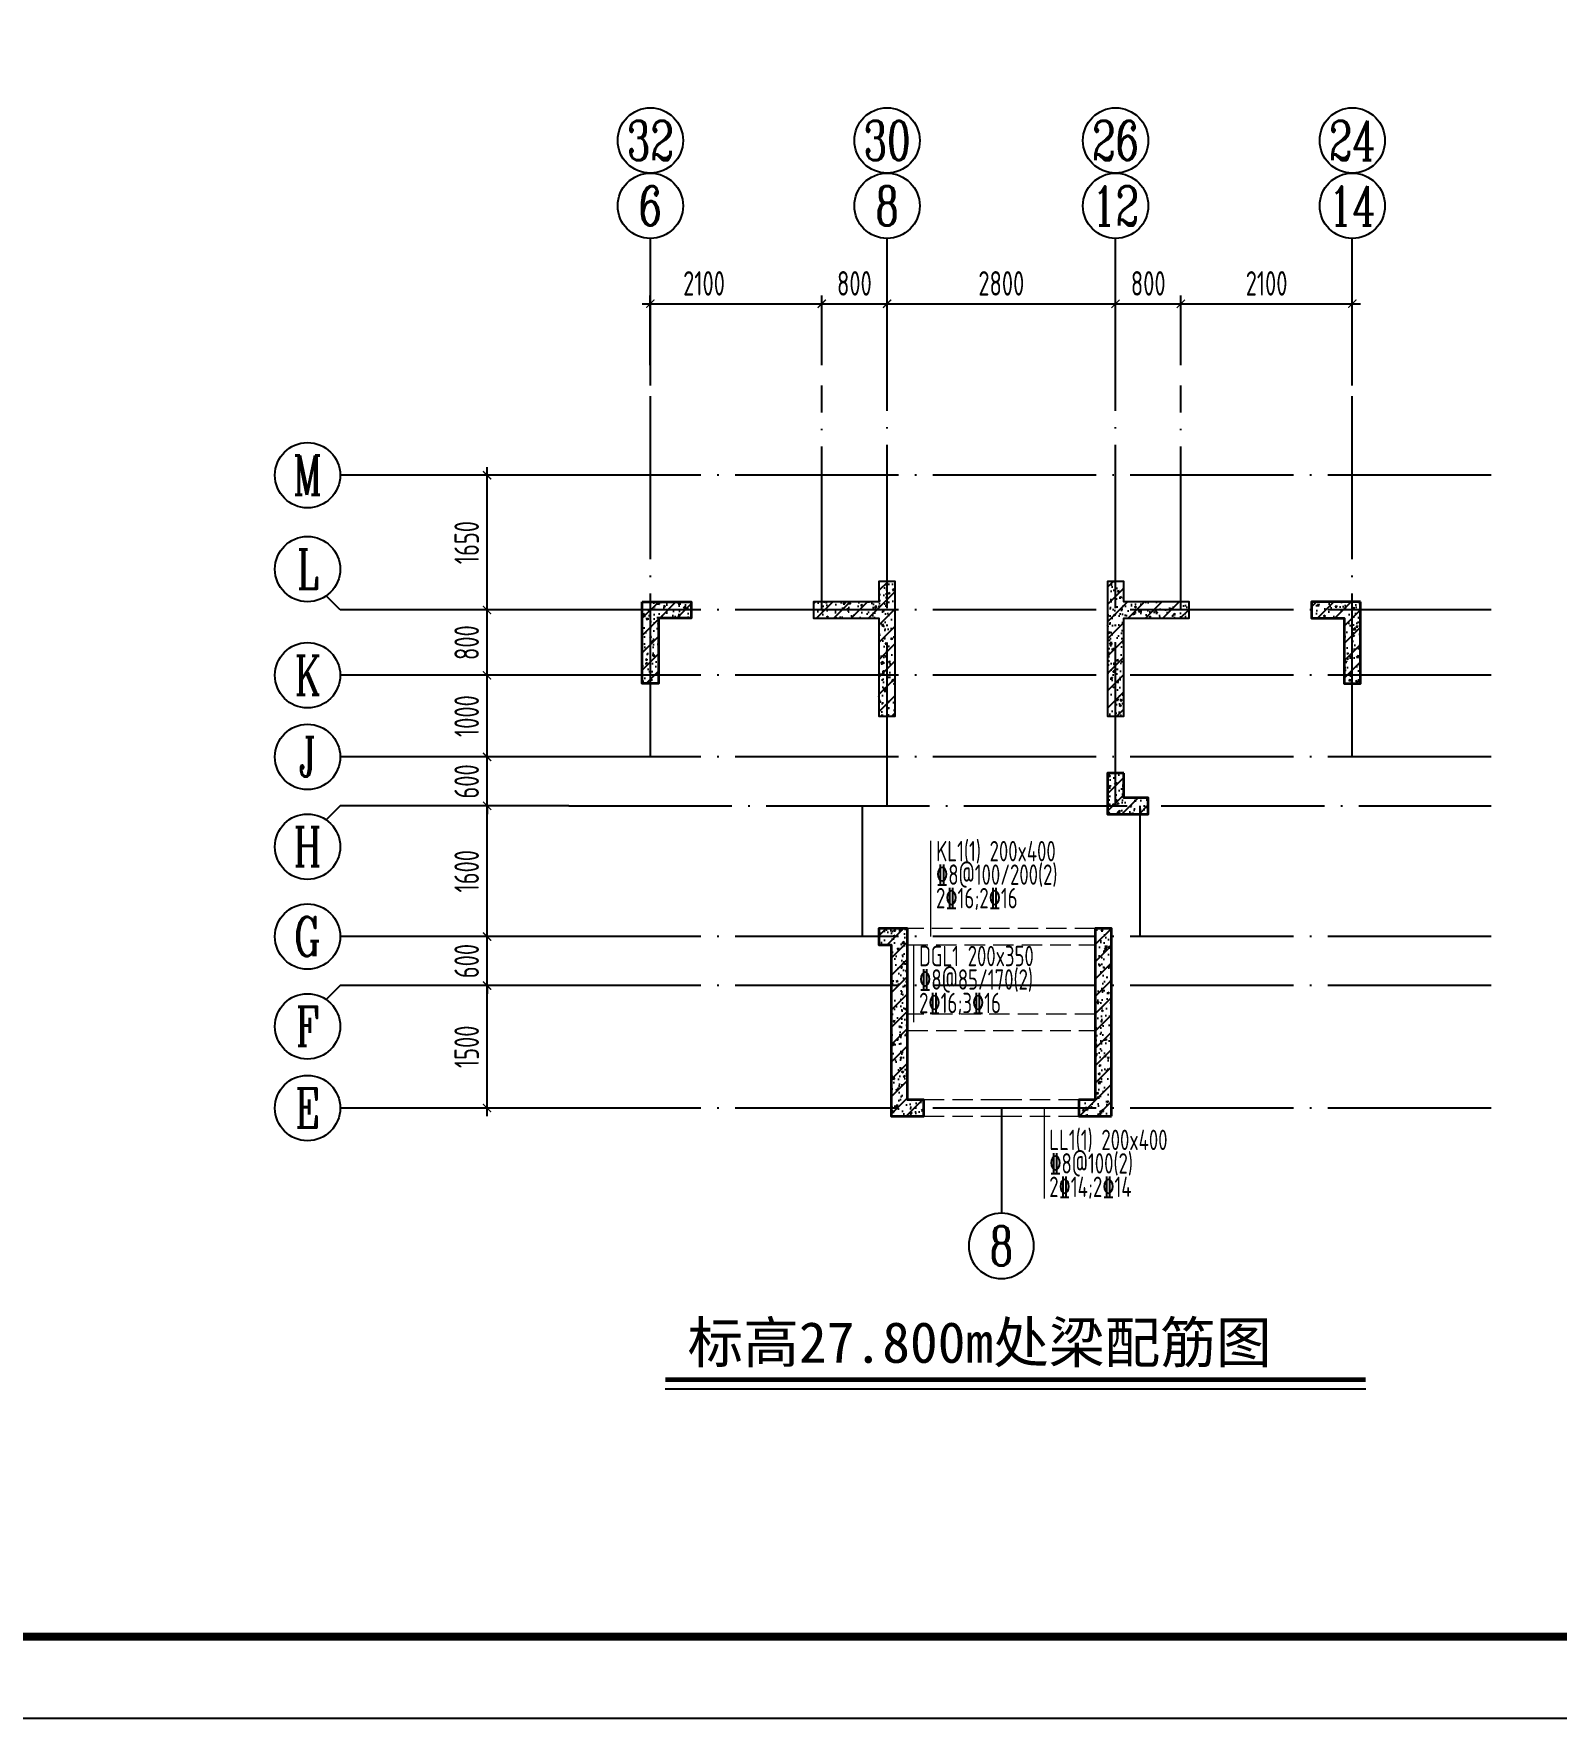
# Model space of a CAD drawing. Extents: x -668857 to 154266, y -275694 to 291306.
# Drawn here: x -79265 to -60611, y -178424 to -157792 of the extents above; entities that cross this region are included whole.
import ezdxf
from ezdxf.enums import TextEntityAlignment as Align

# ---------------------------------------------------------------- set-up
doc = ezdxf.new("R2010")
doc.units = 0
doc.header["$LTSCALE"] = 1000
for name, pattern in [('__DASH', [0.35, 0.25, -0.1]), ('DASH', [0.35, 0.25, -0.1]), ('DOTE', [2.42, 2, -0.2, 0.02, -0.2])]:
    doc.linetypes.add(name, pattern=pattern)
doc.layers.get('0').update_dxf_attribs({"linetype": 'CONTINUOUS'})
doc.layers.get('DEFPOINTS').update_dxf_attribs({"linetype": 'CONTINUOUS'})
for name, color, linetype in [('-TK', 7, 'CONTINUOUS'), ('A-AXIS', 1, 'CONTINUOUS'), ('A-DOTE', 10, 'DOTE'), ('AXIS_NUM', 7, 'CONTINUOUS'), ('S-L主梁线', 4, 'DASH'), ('S-L梁编号', 6, 'CONTINUOUS'), ('S-L梁配筋', 7, 'CONTINUOUS'), ('S-Q墙填充', 252, 'CONTINUOUS'), ('S-Q墙实线', 6, 'CONTINUOUS'), ('S-Y一般标注', 3, 'CONTINUOUS'), ('S-Z柱填充', 252, 'CONTINUOUS'), ('S-Z柱实线', 6, 'CONTINUOUS'), ('S-引出线', 40, 'CONTINUOUS'), ('S-文字', 7, 'CONTINUOUS')]:
    doc.layers.add(name, color=color, linetype=linetype)
doc.styles.add('-宋体', font='', dxfattribs={"width": 0.7, "height": 300, "bigfont": '宋体.TTF'})
doc.styles.add('TSSD_Axis', font='complex.shx', dxfattribs={"width": 0.7, "bigfont": 'hztxt.shx'})
doc.styles.add('TSSD_DIMENSION', font='Tssdeng.shx', dxfattribs={"width": 0.7, "bigfont": 'tssdchn.shx'})
doc.styles.add('TSSD_REIN', font='tssdeng.shx', dxfattribs={"width": 0.7, "height": 300, "bigfont": 'tssdchn.shx'})
doc.styles.get('-宋体').set_extended_font_data('SimSun')
doc.dimstyles.new('TSSD_100_100', dxfattribs={"dimtxt": 300, "dimasz": 100, "dimexe": 100, "dimexo": 250, "dimgap": 100, "dimtad": 1, "dimdec": 0, "dimzin": 0, "dimdsep": 46, "dimtxsty": 'TSSD_DIMENSION', "dimblk": 'ARCHTICK', "dimcen": 0, "dimdle": 100, "dimclrt": 7, "dimadec": 0, "dimazin": 0, "dimtfac": 1, "dimtdec": 0, "dimtix": 1, "dimtmove": 2, "dimatfit": 3, "dimldrblk": 'ARCHTICK', "dimfxl": 0, "dimtolj": 1, "dimtzin": 0, "dimarcsym": 0})
pattern_1 = [(50, (-58982.94, -119456.67), (215.17805, -18.82564), [22.5, -247.5]), (355, (-58982.94, -119456.67), (-41.6254, 225.6576), [18, -198]), (100.4514, (-58965.01, -119458.24), (173.5528, 206.8319), [19.1221, -210.3426]), (46.1842, (-58982.94, -119396.67), (320.1723, -49.6557), [33.75, -371.25]), (96.6356, (-58956.26, -119400.8), (280.3988, 292.2354), [28.683, -315.514]), (351.1842, (-58982.94, -119396.67), (280.3986, 292.2356), [27, -297]), (21, (-58952.94, -119411.67), (179.0721, -120.78567), [22.5, -247.5]), (326, (-58952.94, -119411.67), (72.9946, 217.545), [18, -198]), (71.4514, (-58938.02, -119421.74), (252.0668, 96.75915), [19.1221, -210.3426]), (37.5, (-58982.944, -119456.674), (3.64796, 99.86816), [0, -195.6, 0, -201, 0, -198.75]), (7.5, (-58982.94, -119456.67), (78.92086, 118.32351), [0, -114.6, 0, -191.1, 0, -75.75]), (327.5, (-59049.844, -119456.674), (160.14673, -6.76646), [0, -75, 0, -234, 0, -310.5]), (317.5, (-59079.84, -119456.67), (174.95585, 30.0315), [0, -97.5, 0, -155.4, 0, -220.5]), (45, (-58982.94, -119456.67), (-106.066, 106.066), [])]
pattern_2 = [(50, (-64244.78, 48579.4), (215.17805, -18.82564), [22.5, -247.5]), (355, (-64244.78, 48579.4), (-41.6254, 225.65764), [18, -198]), (100.4514, (-64226.85, 48577.83), (173.55281, 206.83186), [19.12206, -210.34263]), (46.1842, (-64244.78, 48639.4), (320.1723, -49.6557), [33.75, -371.25]), (96.6356, (-64218.1, 48635.26), (280.3988, 292.23536), [28.6831, -315.5139]), (351.1842, (-64244.78, 48639.4), (280.3986, 292.2356), [27, -297]), (21, (-64214.78, 48624.4), (179.07212, -120.78567), [22.5, -247.5]), (326, (-64214.78, 48624.4), (72.9946, 217.54501), [18, -198]), (71.4514, (-64199.86, 48614.33), (252.06679, 96.75915), [19.12206, -210.34263]), (37.5, (-64244.78, 48579.4), (3.647957, 99.868156), [0, -195.6, 0, -201, 0, -198.75]), (7.5, (-64244.78, 48579.4), (78.92086, 118.323514), [0, -114.6, 0, -191.1, 0, -75.75]), (327.5, (-64311.68, 48579.4), (160.14673, -6.766462), [0, -75, 0, -234, 0, -310.5]), (317.5, (-64341.68, 48579.4), (174.95585, 30.031495), [0, -97.5, 0, -155.4, 0, -220.5]), (45, (-64244.78, 48579.4), (-106.06602, 106.06602), [])]

# ---------------------------------------------------------------- blocks, each defined once
blk = doc.blocks.new('A1')
blk.add_lwpolyline([(0, 59400), (0, 0), (84100, 0), (84100, 59400)], close=True)
at = {"const_width": 100}
blk.add_lwpolyline([(2500, 58400), (2500, 1000), (83100, 1000), (83100, 58400)], close=True, dxfattribs=at)
blk = doc.blocks.new('ts_axno')
at = {"color": 0, "linetype": 'ByBlock', "lineweight": -2}
blk.add_circle((0, 0), 0.5, dxfattribs=at)
at = {"color": 0, "linetype": 'ByBlock', "lineweight": -2, "style": 'TSSD_Axis', "width": 0.7}
blk.add_attdef('A', text='', height=0.6, dxfattribs=at).set_placement((0, 0), align=Align.MIDDLE_CENTER)
blk = doc.blocks.new('_ArchTick')
at = {"color": 0, "linetype": 'ByBlock', "const_width": 0.15}
blk.add_lwpolyline([(-0.5, -0.5), (0.5, 0.5)], dxfattribs=at)
blk = doc.blocks.new('*D3494')
at = {"layer": 'DEFPOINTS', "color": 0}
for p in [(-69610, -161100), (-71710, -162100), (-69610, -162100)]:
    blk.add_point(p, dxfattribs=at)
at = {"layer": 'S-Y一般标注', "color": 0, "lineweight": -2}
for p, q in [((-71810, -161100), (-69510, -161100)), ((-71710, -161850), (-71710, -161000)), ((-69610, -161850), (-69610, -161000))]:
    blk.add_line(p, q, dxfattribs=at)
at = {"layer": 'S-Y一般标注', "color": 0, "lineweight": -2, "xscale": 100, "yscale": 100, "zscale": 100, "rotation": 180}
blk.add_blockref('_ArchTick', (-71710, -161100), dxfattribs=at)
at = {"layer": 'S-Y一般标注', "color": 0, "lineweight": -2, "xscale": 100, "yscale": 100, "zscale": 100}
blk.add_blockref('_ArchTick', (-69610, -161100), dxfattribs=at)
at = {"layer": 'S-Y一般标注', "color": 7, "insert": (-71052, -160850), "char_height": 300, "attachment_point": 5, "style": 'TSSD_DIMENSION'}
blk.add_mtext('\\A1;2100', dxfattribs=at)
blk = doc.blocks.new('*D3495')
at = {"layer": 'DEFPOINTS', "color": 0}
for p in [(-66010, -161100), (-68810, -162100), (-66010, -162100)]:
    blk.add_point(p, dxfattribs=at)
at = {"layer": 'S-Y一般标注', "color": 0, "lineweight": -2}
for p, q in [((-68910, -161100), (-65910, -161100)), ((-68810, -161850), (-68810, -161000)), ((-66010, -161850), (-66010, -161000))]:
    blk.add_line(p, q, dxfattribs=at)
at = {"layer": 'S-Y一般标注', "color": 0, "lineweight": -2, "xscale": 100, "yscale": 100, "zscale": 100, "rotation": 180}
blk.add_blockref('_ArchTick', (-68810, -161100), dxfattribs=at)
at = {"layer": 'S-Y一般标注', "color": 0, "lineweight": -2, "xscale": 100, "yscale": 100, "zscale": 100}
blk.add_blockref('_ArchTick', (-66010, -161100), dxfattribs=at)
at = {"layer": 'S-Y一般标注', "color": 7, "insert": (-67410, -160850), "char_height": 300, "attachment_point": 5, "style": 'TSSD_DIMENSION'}
blk.add_mtext('\\A1;2800', dxfattribs=at)
blk = doc.blocks.new('*D3496')
at = {"layer": 'DEFPOINTS', "color": 0}
for p in [(-65210, -161100), (-66010, -162100), (-65210, -162100)]:
    blk.add_point(p, dxfattribs=at)
at = {"layer": 'S-Y一般标注', "color": 0, "lineweight": -2}
for p, q in [((-66110, -161100), (-65110, -161100)), ((-66010, -161850), (-66010, -161000)), ((-65210, -161850), (-65210, -161000))]:
    blk.add_line(p, q, dxfattribs=at)
at = {"layer": 'S-Y一般标注', "color": 0, "lineweight": -2, "xscale": 100, "yscale": 100, "zscale": 100, "rotation": 180}
blk.add_blockref('_ArchTick', (-66010, -161100), dxfattribs=at)
at = {"layer": 'S-Y一般标注', "color": 0, "lineweight": -2, "xscale": 100, "yscale": 100, "zscale": 100}
blk.add_blockref('_ArchTick', (-65210, -161100), dxfattribs=at)
at = {"layer": 'S-Y一般标注', "color": 7, "insert": (-65610, -160850), "char_height": 300, "attachment_point": 5, "style": 'TSSD_DIMENSION'}
blk.add_mtext('\\A1;800', dxfattribs=at)
blk = doc.blocks.new('*D3497')
at = {"layer": 'DEFPOINTS', "color": 0}
for p in [(-73710, -169450), (-72710, -169450), (-72710, -170950)]:
    blk.add_point(p, dxfattribs=at)
at = {"layer": 'S-Y一般标注', "color": 0, "lineweight": -2}
for p, q in [((-73710, -171050), (-73710, -169350)), ((-72960, -169450), (-73810, -169450)), ((-72960, -170950), (-73810, -170950))]:
    blk.add_line(p, q, dxfattribs=at)
at = {"layer": 'S-Y一般标注', "color": 0, "lineweight": -2, "xscale": 100, "yscale": 100, "zscale": 100}
for p, rotation in [((-73710, -169450), 90), ((-73710, -170950), 270)]:
    blk.add_blockref('_ArchTick', p, dxfattribs=dict(at, rotation=rotation))
at = {"layer": 'S-Y一般标注', "color": 7, "insert": (-73960, -170200), "char_height": 300, "attachment_point": 5, "rotation": 90, "style": 'TSSD_DIMENSION'}
blk.add_mtext('\\A1;1500', dxfattribs=at)
blk = doc.blocks.new('*D3498')
at = {"layer": 'DEFPOINTS', "color": 0}
for p in [(-73710, -168850), (-72710, -168850), (-72710, -169450)]:
    blk.add_point(p, dxfattribs=at)
at = {"layer": 'S-Y一般标注', "color": 0, "lineweight": -2}
for p, q in [((-73710, -168850), (-73710, -168750)), ((-72960, -168850), (-73810, -168850)), ((-73710, -169450), (-73710, -168850)), ((-72960, -169450), (-73810, -169450)), ((-73710, -169450), (-73710, -169550))]:
    blk.add_line(p, q, dxfattribs=at)
at = {"layer": 'S-Y一般标注', "color": 0, "lineweight": -2, "xscale": 100, "yscale": 100, "zscale": 100}
for p, rotation in [((-73710, -168850), 270), ((-73710, -169450), 90)]:
    blk.add_blockref('_ArchTick', p, dxfattribs=dict(at, rotation=rotation))
at = {"layer": 'S-Y一般标注', "color": 7, "insert": (-73960, -169150), "char_height": 300, "attachment_point": 5, "rotation": 90, "style": 'TSSD_DIMENSION'}
blk.add_mtext('\\A1;600', dxfattribs=at)
blk = doc.blocks.new('*D3499')
at = {"layer": 'DEFPOINTS', "color": 0}
for p in [(-73710, -167249), (-72710, -167249), (-72710, -168850)]:
    blk.add_point(p, dxfattribs=at)
at = {"layer": 'S-Y一般标注', "color": 0, "lineweight": -2}
for p, q in [((-72960, -167249), (-73810, -167249)), ((-73710, -168950), (-73710, -167149)), ((-72960, -168850), (-73810, -168850))]:
    blk.add_line(p, q, dxfattribs=at)
at = {"layer": 'S-Y一般标注', "color": 0, "lineweight": -2, "xscale": 100, "yscale": 100, "zscale": 100}
for p, rotation in [((-73710, -167249), 90), ((-73710, -168850), 270)]:
    blk.add_blockref('_ArchTick', p, dxfattribs=dict(at, rotation=rotation))
at = {"layer": 'S-Y一般标注', "color": 7, "insert": (-73960, -168050), "char_height": 300, "attachment_point": 5, "rotation": 90, "style": 'TSSD_DIMENSION'}
blk.add_mtext('\\A1;1600', dxfattribs=at)
blk = doc.blocks.new('*D3500')
at = {"layer": 'DEFPOINTS', "color": 0}
for p in [(-73710, -166650), (-72710, -166650), (-72710, -167249)]:
    blk.add_point(p, dxfattribs=at)
at = {"layer": 'S-Y一般标注', "color": 0, "lineweight": -2}
for p, q in [((-72960, -166650), (-73810, -166650)), ((-73710, -166650), (-73710, -166550)), ((-73710, -167249), (-73710, -166650)), ((-72960, -167249), (-73810, -167249)), ((-73710, -167249), (-73710, -167349))]:
    blk.add_line(p, q, dxfattribs=at)
at = {"layer": 'S-Y一般标注', "color": 0, "lineweight": -2, "xscale": 100, "yscale": 100, "zscale": 100}
for p, rotation in [((-73710, -166650), 270), ((-73710, -167249), 90)]:
    blk.add_blockref('_ArchTick', p, dxfattribs=dict(at, rotation=rotation))
at = {"layer": 'S-Y一般标注', "color": 7, "insert": (-73960, -166950), "char_height": 300, "attachment_point": 5, "rotation": 90, "style": 'TSSD_DIMENSION'}
blk.add_mtext('\\A1;600', dxfattribs=at)
blk = doc.blocks.new('*D3501')
at = {"layer": 'DEFPOINTS', "color": 0}
for p in [(-73710, -165650), (-72710, -165650), (-72710, -166650)]:
    blk.add_point(p, dxfattribs=at)
at = {"layer": 'S-Y一般标注', "color": 0, "lineweight": -2}
for p, q in [((-72960, -165650), (-73810, -165650)), ((-73710, -166750), (-73710, -165550)), ((-72960, -166650), (-73810, -166650))]:
    blk.add_line(p, q, dxfattribs=at)
at = {"layer": 'S-Y一般标注', "color": 0, "lineweight": -2, "xscale": 100, "yscale": 100, "zscale": 100}
for p, rotation in [((-73710, -165650), 90), ((-73710, -166650), 270)]:
    blk.add_blockref('_ArchTick', p, dxfattribs=dict(at, rotation=rotation))
at = {"layer": 'S-Y一般标注', "color": 7, "insert": (-73960, -166150), "char_height": 300, "attachment_point": 5, "rotation": 90, "style": 'TSSD_DIMENSION'}
blk.add_mtext('\\A1;1000', dxfattribs=at)
blk = doc.blocks.new('*D3502')
at = {"layer": 'DEFPOINTS', "color": 0}
for p in [(-73710, -164850), (-72710, -164850), (-72710, -165650)]:
    blk.add_point(p, dxfattribs=at)
at = {"layer": 'S-Y一般标注', "color": 0, "lineweight": -2}
for p, q in [((-72960, -164850), (-73810, -164850)), ((-73710, -165750), (-73710, -164750)), ((-72960, -165650), (-73810, -165650))]:
    blk.add_line(p, q, dxfattribs=at)
at = {"layer": 'S-Y一般标注', "color": 0, "lineweight": -2, "xscale": 100, "yscale": 100, "zscale": 100}
for p, rotation in [((-73710, -164850), 90), ((-73710, -165650), 270)]:
    blk.add_blockref('_ArchTick', p, dxfattribs=dict(at, rotation=rotation))
at = {"layer": 'S-Y一般标注', "color": 7, "insert": (-73960, -165250), "char_height": 300, "attachment_point": 5, "rotation": 90, "style": 'TSSD_DIMENSION'}
blk.add_mtext('\\A1;800', dxfattribs=at)
blk = doc.blocks.new('*D3503')
at = {"layer": 'DEFPOINTS', "color": 0}
for p in [(-68810, -161100), (-69610, -162100), (-68810, -162100)]:
    blk.add_point(p, dxfattribs=at)
at = {"layer": 'S-Y一般标注', "color": 0, "lineweight": -2}
for p, q in [((-69710, -161100), (-68710, -161100)), ((-69610, -161850), (-69610, -161000)), ((-68810, -161850), (-68810, -161000))]:
    blk.add_line(p, q, dxfattribs=at)
at = {"layer": 'S-Y一般标注', "color": 0, "lineweight": -2, "xscale": 100, "yscale": 100, "zscale": 100, "rotation": 180}
blk.add_blockref('_ArchTick', (-69610, -161100), dxfattribs=at)
at = {"layer": 'S-Y一般标注', "color": 0, "lineweight": -2, "xscale": 100, "yscale": 100, "zscale": 100}
blk.add_blockref('_ArchTick', (-68810, -161100), dxfattribs=at)
at = {"layer": 'S-Y一般标注', "color": 7, "insert": (-69210, -160850), "char_height": 300, "attachment_point": 5, "style": 'TSSD_DIMENSION'}
blk.add_mtext('\\A1;800', dxfattribs=at)
blk = doc.blocks.new('*D3504')
at = {"layer": 'DEFPOINTS', "color": 0}
for p in [(-63110, -161100), (-65210, -162100), (-63110, -162100)]:
    blk.add_point(p, dxfattribs=at)
at = {"layer": 'S-Y一般标注', "color": 0, "lineweight": -2}
for p, q in [((-65310, -161100), (-63010, -161100)), ((-65210, -161850), (-65210, -161000)), ((-63110, -161850), (-63110, -161000))]:
    blk.add_line(p, q, dxfattribs=at)
at = {"layer": 'S-Y一般标注', "color": 0, "lineweight": -2, "xscale": 100, "yscale": 100, "zscale": 100, "rotation": 180}
blk.add_blockref('_ArchTick', (-65210, -161100), dxfattribs=at)
at = {"layer": 'S-Y一般标注', "color": 0, "lineweight": -2, "xscale": 100, "yscale": 100, "zscale": 100}
blk.add_blockref('_ArchTick', (-63110, -161100), dxfattribs=at)
at = {"layer": 'S-Y一般标注', "color": 7, "insert": (-64160, -160850), "char_height": 300, "attachment_point": 5, "style": 'TSSD_DIMENSION'}
blk.add_mtext('\\A1;2100', dxfattribs=at)
blk = doc.blocks.new('*D3505')
at = {"layer": 'DEFPOINTS', "color": 0}
for p in [(-73710, -163200), (-72710, -163200), (-72710, -164850)]:
    blk.add_point(p, dxfattribs=at)
at = {"layer": 'S-Y一般标注', "color": 0, "lineweight": -2}
for p, q in [((-72960, -163200), (-73810, -163200)), ((-73710, -164950), (-73710, -163100)), ((-72960, -164850), (-73810, -164850))]:
    blk.add_line(p, q, dxfattribs=at)
at = {"layer": 'S-Y一般标注', "color": 0, "lineweight": -2, "xscale": 100, "yscale": 100, "zscale": 100}
for p, rotation in [((-73710, -163200), 90), ((-73710, -164850), 270)]:
    blk.add_blockref('_ArchTick', p, dxfattribs=dict(at, rotation=rotation))
at = {"layer": 'S-Y一般标注', "color": 7, "insert": (-73960, -164025), "char_height": 300, "attachment_point": 5, "rotation": 90, "style": 'TSSD_DIMENSION'}
blk.add_mtext('\\A1;1650', dxfattribs=at)

msp = doc.modelspace()

# ---------------------------------------------------------------- hatches: boundary and pattern name
at = {"layer": 'S-Q墙填充'}
h = msp.add_hatch(dxfattribs=at)
h.set_pattern_fill('ARMORED', color=252, scale=30, style=0)
h.set_pattern_definition(pattern_2)
h.paths.add_polyline_path([(-68709.68, -164849.71), (-68709.68, -164499.71), (-68909.68, -164499.71), (-68909.68, -164749.71), (-69709.81, -164749.71), (-69709.81, -164949.71), (-68909.68, -164949.71), (-68909.68, -166149.71), (-68709.68, -166149.71)])
h = msp.add_hatch(dxfattribs=at)
h.set_pattern_fill('ARMORED', color=252, scale=30, style=0)
h.set_pattern_definition(pattern_2)
h.paths.add_polyline_path([(-66109.68, -164849.71), (-66109.68, -166149.71), (-65909.68, -166149.71), (-65909.68, -164949.71), (-65110.08, -164949.71), (-65110.08, -164749.71), (-65909.68, -164749.71), (-65909.68, -164499.71), (-66109.68, -164499.71)])
h = msp.add_hatch(dxfattribs=at)
h.set_pattern_fill('ARMORED', color=252, scale=30, style=0)
h.set_pattern_definition(pattern_1)
h.paths.add_polyline_path([(-71809.68, -164749.71), (-71209.77, -164749.71), (-71209.77, -164949.71), (-71609.68, -164949.71), (-71609.68, -165749.71), (-71809.68, -165749.71)])
h = msp.add_hatch(dxfattribs=at)
h.set_pattern_fill('ARMORED', color=252, scale=30, style=0)
h.set_pattern_definition(pattern_1)
h.paths.add_polyline_path([(-63009.68, -164749.71), (-63609.6, -164749.71), (-63609.6, -164949.71), (-63209.68, -164949.71), (-63209.68, -165749.71), (-63009.68, -165749.71)])
h = msp.add_hatch(dxfattribs=at)
h.set_pattern_fill('ARMORED', color=252, scale=30, style=0)
h.set_pattern_definition(pattern_1)
h.paths.add_polyline_path([(-68559.68, -168749.71), (-68909.69, -168749.71), (-68909.69, -168949.71), (-68759.68, -168949.71), (-68759.68, -169449.71), (-68759.68, -169899.71), (-68759.68, -171049.71), (-68359.68, -171049.71), (-68359.68, -170849.71), (-68559.68, -170849.71), (-68559.68, -169899.71), (-68559.68, -169449.71)])
h = msp.add_hatch(dxfattribs=at)
h.set_pattern_fill('ARMORED', color=252, scale=30, style=0)
h.set_pattern_definition(pattern_1)
h.paths.add_polyline_path([(-66059.68, -171049.71), (-66059.68, -169899.71), (-66059.68, -169449.71), (-66059.68, -168749.71), (-66259.68, -168749.71), (-66259.68, -169449.71), (-66259.68, -169899.71), (-66259.68, -170849.71), (-66459.68, -170849.71), (-66459.68, -171049.71)])
at = {"layer": 'S-Z柱填充'}
h = msp.add_hatch(dxfattribs=at)
h.set_pattern_fill('ARMORED', color=252, scale=30, style=0)
h.set_pattern_definition(pattern_1)
h.paths.add_polyline_path([(-65909.68, -166849.44), (-66109.68, -166849.44), (-66109.68, -167349.44), (-65609.68, -167349.44), (-65609.68, -167149.44), (-65909.68, -167149.44)])

# ---------------------------------------------------------------- linework, layer by layer
at = {"layer": 'A-AXIS'}
for p, q in [((-71709.68, -162099.83), (-71709.68, -160299.83)), ((-68809.68, -162099.83), (-68809.68, -160299.83)), ((-66009.68, -162099.83), (-66009.68, -160299.83)), ((-63109.68, -162099.83), (-63109.68, -160299.83)), ((-72709.68, -163199.71), (-75509.68, -163199.71)), ((-75509.68, -164849.71), (-75681.3, -164678.1)), ((-72709.68, -164849.71), (-75509.68, -164849.71)), ((-72709.68, -165649.71), (-75509.68, -165649.71)), ((-72709.68, -166649.71), (-75509.68, -166649.71)), ((-75509.68, -167249.44), (-75681.3, -167421.06)), ((-72709.68, -167249.44), (-75509.68, -167249.44)), ((-72709.68, -168849.71), (-75509.68, -168849.71)), ((-75509.68, -169449.71), (-75681.3, -169621.33)), ((-72709.68, -169449.71), (-75509.68, -169449.71)), ((-72709.68, -170949.71), (-75509.68, -170949.71))]:
    msp.add_line(p, q, dxfattribs=at)
at = {"layer": 'A-DOTE'}
for p, q in [((-71709.68, -166649.71), (-71709.68, -162099.83)), ((-69609.68, -164849.71), (-69609.68, -162099.83)), ((-68809.68, -167249.44), (-68809.68, -162099.83)), ((-66009.68, -167249.44), (-66009.68, -162099.83)), ((-65209.68, -164849.71), (-65209.68, -162099.83)), ((-63109.68, -166649.71), (-63109.68, -162099.83)), ((-61409.68, -163199.71), (-72709.68, -163199.71)), ((-61409.68, -164849.71), (-72709.68, -164849.71)), ((-61409.68, -165649.71), (-72709.68, -165649.71)), ((-61409.68, -166649.71), (-72709.68, -166649.71)), ((-72709.68, -167249.44), (-61409.68, -167249.44)), ((-69109.68, -168849.71), (-69109.68, -167249.71)), ((-65709.68, -168849.71), (-65709.68, -167249.71)), ((-61409.68, -168849.71), (-72709.68, -168849.71)), ((-61409.68, -169449.71), (-72709.68, -169449.71)), ((-61409.68, -170949.71), (-72709.68, -170949.71)), ((-67409.68, -170949.71), (-67409.68, -172238.27))]:
    msp.add_line(p, q, dxfattribs=at)
at = {"layer": 'S-L主梁线', "linetype": '__DASH', "lineweight": 18}
for p, q in [((-66259.68, -168749.71), (-68559.68, -168749.71)), ((-68559.68, -168949.71), (-66259.68, -168949.71)), ((-66259.68, -169799.71), (-68559.68, -169799.71)), ((-68559.68, -169999.71), (-66259.68, -169999.71)), ((-67409.67, -170849.71), (-68359.68, -170849.71)), ((-66459.68, -170849.71), (-67409.67, -170849.71)), ((-68359.68, -171049.71), (-67409.68, -171049.71)), ((-67409.66, -171049.71), (-66459.68, -171049.71))]:
    msp.add_line(p, q, dxfattribs=at)
at = {"layer": 'S-L梁编号', "lineweight": 18}
for p, q in [((-68272.23, -168849.71), (-68272.23, -167679)), ((-68479.77, -169899.71), (-68479.77, -168963.35)), ((-66885.07, -170949.71), (-66885.07, -172059.4))]:
    msp.add_line(p, q, dxfattribs=at)
at = {"layer": 'S-Q墙实线'}
msp.add_lwpolyline([(-68709.68, -164849.71), (-68709.68, -164499.71), (-68909.68, -164499.71), (-68909.68, -164749.71), (-69709.81, -164749.71), (-69709.81, -164949.71), (-68909.68, -164949.71), (-68909.68, -166149.71), (-68709.68, -166149.71), (-68709.68, -164849.71)], dxfattribs=at)
msp.add_lwpolyline([(-66109.68, -164849.71), (-66109.68, -166149.71), (-65909.68, -166149.71), (-65909.68, -164949.71), (-65110.08, -164949.71), (-65110.08, -164749.71), (-65909.68, -164749.71), (-65909.68, -164499.71), (-66109.68, -164499.71)], close=True, dxfattribs=at)
at = {"layer": 'S-Q墙实线', "lineweight": 35}
for points in [[(-71809.68, -164749.71), (-71209.77, -164749.71), (-71209.77, -164949.71), (-71609.68, -164949.71), (-71609.68, -165749.71), (-71809.68, -165749.71)], [(-63009.68, -164749.71), (-63609.6, -164749.71), (-63609.6, -164949.71), (-63209.68, -164949.71), (-63209.68, -165749.71), (-63009.68, -165749.71)], [(-68559.68, -168749.71), (-68909.69, -168749.71), (-68909.69, -168949.71), (-68759.68, -168949.71), (-68759.68, -169449.71), (-68759.68, -169899.71), (-68759.68, -171049.71), (-68359.68, -171049.71), (-68359.68, -170849.71), (-68559.68, -170849.71), (-68559.68, -169899.71), (-68559.68, -169449.71)], [(-66059.68, -171049.71), (-66059.68, -169899.71), (-66059.68, -169449.71), (-66059.68, -168749.71), (-66259.68, -168749.71), (-66259.68, -169449.71), (-66259.68, -169899.71), (-66259.68, -170849.71), (-66459.68, -170849.71), (-66459.68, -171049.71)]]:
    msp.add_lwpolyline(points, close=True, dxfattribs=at)
at = {"layer": 'S-Z柱实线', "lineweight": 35}
msp.add_lwpolyline([(-65909.68, -166849.44), (-66109.68, -166849.44), (-66109.68, -167349.44), (-65609.68, -167349.44), (-65609.68, -167149.44), (-65909.68, -167149.44)], close=True, dxfattribs=at)
at = {"layer": 'S-引出线', "color": 3, "const_width": 56}
msp.add_lwpolyline([(-71526.39, -174276.56), (-62945.37, -174276.56)], dxfattribs=at)
at = {"layer": 'S-引出线', "color": 3}
msp.add_lwpolyline([(-71526.39, -174388.56), (-62945.37, -174388.56)], dxfattribs=at)

# ---------------------------------------------------------------- block references
at = {"layer": '-TK'}
msp.add_blockref('A1', (-125541.57, -178424.26), dxfattribs=at)
at = {"layer": 'A-AXIS'}
ref = msp.add_blockref('ts_axno', (-71709.68, -159099.83), dxfattribs=dict(at, xscale=800, yscale=800, zscale=800))
ref.add_attrib('5', '32', dxfattribs={"layer": 'AXIS_NUM', "height": 480, "style": 'TSSD_Axis', "width": 0.7}).set_placement((-71709.68, -159099.83), align=Align.MIDDLE_CENTER)
ref = msp.add_blockref('ts_axno', (-68809.68, -159099.83), dxfattribs=dict(at, xscale=800, yscale=800, zscale=800))
ref.add_attrib('6', '30', dxfattribs={"layer": 'AXIS_NUM', "height": 480, "style": 'TSSD_Axis', "width": 0.7}).set_placement((-68809.68, -159099.83), align=Align.MIDDLE_CENTER)
ref = msp.add_blockref('ts_axno', (-66009.68, -159099.83), dxfattribs=dict(at, xscale=800, yscale=800, zscale=800))
ref.add_attrib('7', '26', dxfattribs={"layer": 'AXIS_NUM', "height": 480, "style": 'TSSD_Axis', "width": 0.7}).set_placement((-66009.68, -159099.83), align=Align.MIDDLE_CENTER)
ref = msp.add_blockref('ts_axno', (-63109.68, -159099.83), dxfattribs=dict(at, xscale=800, yscale=800, zscale=800))
ref.add_attrib('8', '24', dxfattribs={"layer": 'AXIS_NUM', "height": 480, "style": 'TSSD_Axis', "width": 0.7}).set_placement((-63109.68, -159099.83), align=Align.MIDDLE_CENTER)
ref = msp.add_blockref('ts_axno', (-71709.68, -159899.83), dxfattribs=dict(at, xscale=800, yscale=800, zscale=800))
ref.add_attrib('5', '6', dxfattribs={"layer": 'AXIS_NUM', "height": 480, "style": 'TSSD_Axis', "width": 0.7}).set_placement((-71709.68, -159899.83), align=Align.MIDDLE_CENTER)
ref = msp.add_blockref('ts_axno', (-68809.68, -159899.83), dxfattribs=dict(at, xscale=800, yscale=800, zscale=800))
ref.add_attrib('6', '8', dxfattribs={"layer": 'AXIS_NUM', "height": 480, "style": 'TSSD_Axis', "width": 0.7}).set_placement((-68809.68, -159899.83), align=Align.MIDDLE_CENTER)
ref = msp.add_blockref('ts_axno', (-66009.68, -159899.83), dxfattribs=dict(at, xscale=800, yscale=800, zscale=800))
ref.add_attrib('7', '12', dxfattribs={"layer": 'AXIS_NUM', "height": 480, "style": 'TSSD_Axis', "width": 0.7}).set_placement((-66009.68, -159899.83), align=Align.MIDDLE_CENTER)
ref = msp.add_blockref('ts_axno', (-63109.68, -159899.83), dxfattribs=dict(at, xscale=800, yscale=800, zscale=800))
ref.add_attrib('8', '14', dxfattribs={"layer": 'AXIS_NUM', "height": 480, "style": 'TSSD_Axis', "width": 0.7}).set_placement((-63109.68, -159899.83), align=Align.MIDDLE_CENTER)
ref = msp.add_blockref('ts_axno', (-75909.68, -163199.71), dxfattribs=dict(at, xscale=800, yscale=800, zscale=800))
ref.add_attrib('G', 'M', dxfattribs={"layer": 'AXIS_NUM', "height": 480, "style": 'TSSD_Axis', "width": 0.7}).set_placement((-75909.68, -163199.71), align=Align.MIDDLE_CENTER)
ref = msp.add_blockref('ts_axno', (-75909.68, -164349.71), dxfattribs=dict(at, xscale=800, yscale=800, zscale=800))
ref.add_attrib('G', 'L', dxfattribs={"layer": 'AXIS_NUM', "height": 480, "style": 'TSSD_Axis', "width": 0.7}).set_placement((-75909.68, -164349.71), align=Align.MIDDLE_CENTER)
ref = msp.add_blockref('ts_axno', (-75909.68, -165649.71), dxfattribs=dict(at, xscale=800, yscale=800, zscale=800))
ref.add_attrib('G', 'K', dxfattribs={"layer": 'AXIS_NUM', "height": 480, "style": 'TSSD_Axis', "width": 0.7}).set_placement((-75909.68, -165649.71), align=Align.MIDDLE_CENTER)
ref = msp.add_blockref('ts_axno', (-75909.68, -166649.71), dxfattribs=dict(at, xscale=800, yscale=800, zscale=800))
ref.add_attrib('G', 'J', dxfattribs={"layer": 'AXIS_NUM', "height": 480, "style": 'TSSD_Axis', "width": 0.7}).set_placement((-75909.68, -166649.71), align=Align.MIDDLE_CENTER)
ref = msp.add_blockref('ts_axno', (-75909.68, -167749.44), dxfattribs=dict(at, xscale=800, yscale=800, zscale=800))
ref.add_attrib('C', 'H', dxfattribs={"layer": 'AXIS_NUM', "height": 480, "style": 'TSSD_Axis', "width": 0.7}).set_placement((-75909.68, -167749.44), align=Align.MIDDLE_CENTER)
ref = msp.add_blockref('ts_axno', (-75909.68, -168849.71), dxfattribs=dict(at, xscale=800, yscale=800, zscale=800))
ref.add_attrib('D', 'G', dxfattribs={"layer": 'AXIS_NUM', "height": 480, "style": 'TSSD_Axis', "width": 0.7}).set_placement((-75909.68, -168849.71), align=Align.MIDDLE_CENTER)
ref = msp.add_blockref('ts_axno', (-75909.68, -169949.71), dxfattribs=dict(at, xscale=800, yscale=800, zscale=800))
ref.add_attrib('C', 'F', dxfattribs={"layer": 'AXIS_NUM', "height": 480, "style": 'TSSD_Axis', "width": 0.7}).set_placement((-75909.68, -169949.71), align=Align.MIDDLE_CENTER)
ref = msp.add_blockref('ts_axno', (-75909.68, -170949.71), dxfattribs=dict(at, xscale=800, yscale=800, zscale=800))
ref.add_attrib('B', 'E', dxfattribs={"layer": 'AXIS_NUM', "height": 480, "style": 'TSSD_Axis', "width": 0.7}).set_placement((-75909.68, -170949.71), align=Align.MIDDLE_CENTER)
ref = msp.add_blockref('ts_axno', (-67409.68, -172638.27), dxfattribs=dict(at, xscale=-800, yscale=800, zscale=800, rotation=180))
ref.add_attrib('6', '8', dxfattribs={"layer": 'AXIS_NUM', "height": 480, "style": 'TSSD_Axis', "width": 0.7}).set_placement((-67409.68, -172638.27), align=Align.MIDDLE_CENTER)

# ---------------------------------------------------------------- texts
at = {"layer": 'S-L梁编号', "color": 6, "style": 'TSSD_REIN', "width": 0.7}
for s, p in [('KL1(1) 200x400', (-68209.73, -167929)), ('DGL1 200x350', (-68417.27, -169213.35)), ('LL1(1) 200x400', (-66822.57, -171465.17))]:
    msp.add_text(s, height=250, dxfattribs=at).set_placement(p)
at = {"layer": 'S-L梁配筋', "color": 7, "style": 'TSSD_REIN', "width": 0.7}
for s, p in [('%%1328@100/200(2)', (-68209.73, -168216.5)), ('2%%13216;2%%13216', (-68209.73, -168504)), ('%%1328@85/170(2)', (-68417.27, -169500.85)), ('2%%13216;3%%13216', (-68417.27, -169788.35)), ('%%1328@100(2)', (-66822.57, -171752.67)), ('2%%13214;2%%13214', (-66822.57, -172040.17))]:
    msp.add_text(s, height=250, dxfattribs=at).set_placement(p)
at = {"layer": 'S-文字', "style": '-宋体'}
msp.add_text('标高27.800m处梁配筋图', height=500, dxfattribs=at).set_placement((-71253.91, -174070.05))

# ---------------------------------------------------------------- dimensions: what is measured, and where the dimension line sits
at = {"layer": 'S-Y一般标注'}
dim = msp.add_linear_dim(base=(-69609.68, -161099.83), p1=(-71709.68, -162099.83), p2=(-69609.68, -162099.83), dimstyle='TSSD_100_100', dxfattribs=at)
dim.commit()
dim.dimension.update_dxf_attribs({"geometry": '*D3494', "text_midpoint": (-71051.61, -160849.83), "dimtype": 160})
for base, p1, p2, picture, middle in [((-68809.68, -161099.83), (-69609.68, -162099.83), (-68809.68, -162099.83), '*D3503', (-69209.68, -160849.83)), ((-66009.68, -161099.83), (-68809.68, -162099.83), (-66009.68, -162099.83), '*D3495', (-67409.68, -160849.83)), ((-65209.68, -161099.83), (-66009.68, -162099.83), (-65209.68, -162099.83), '*D3496', (-65609.68, -160849.83)), ((-63109.68, -161099.83), (-65209.68, -162099.83), (-63109.68, -162099.83), '*D3504', (-64159.68, -160849.83))]:
    dim = msp.add_linear_dim(base=base, p1=p1, p2=p2, dimstyle='TSSD_100_100', dxfattribs=at)
    dim.commit()
    dim.dimension.update_dxf_attribs({"geometry": picture, "text_midpoint": middle})
for base, p1, p2, picture, middle in [((-73709.68, -163199.71), (-72709.68, -164849.71), (-72709.68, -163199.71), '*D3505', (-73959.68, -164024.71)), ((-73709.68, -164849.71), (-72709.68, -165649.71), (-72709.68, -164849.71), '*D3502', (-73959.68, -165249.71)), ((-73709.68, -165649.71), (-72709.68, -166649.71), (-72709.68, -165649.71), '*D3501', (-73959.68, -166149.71)), ((-73709.68, -166649.71), (-72709.68, -167249.44), (-72709.68, -166649.71), '*D3500', (-73959.68, -166949.58)), ((-73709.68, -167249.44), (-72709.68, -168849.71), (-72709.68, -167249.44), '*D3499', (-73959.68, -168049.58)), ((-73709.68, -168849.71), (-72709.68, -169449.71), (-72709.68, -168849.71), '*D3498', (-73959.68, -169149.71)), ((-73709.68, -169449.71), (-72709.68, -170949.71), (-72709.68, -169449.71), '*D3497', (-73959.68, -170199.71))]:
    dim = msp.add_linear_dim(base=base, p1=p1, p2=p2, angle=90, dimstyle='TSSD_100_100', dxfattribs=at)
    dim.commit()
    dim.dimension.update_dxf_attribs({"geometry": picture, "text_midpoint": middle})

doc.saveas('drawing.dxf')
